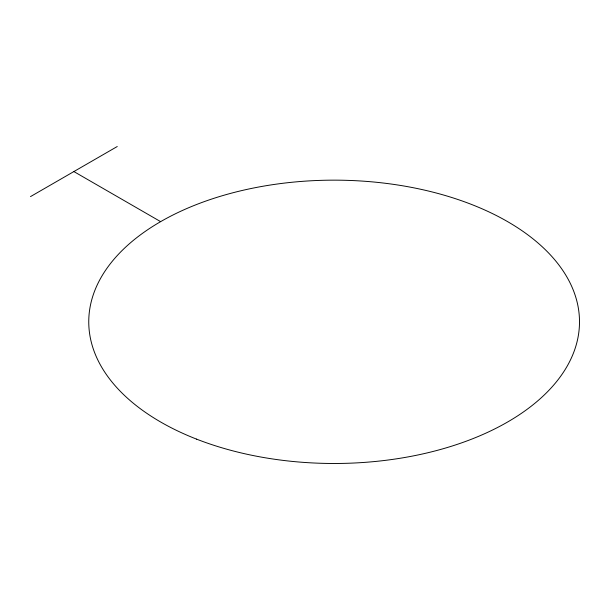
<?xml version="1.0" encoding="UTF-8"?>
<svg xmlns="http://www.w3.org/2000/svg" width="610" height="610" viewBox="0 0 610 610"><rect width="100%" height="100%" fill="white"/><g stroke="black" fill="none" stroke-linecap="round" stroke-linejoin="round"><path stroke-width="0.91" d="M30.5 196.603L117.25 146.522M73.879 171.562L160.628 221.643M196.595 439.139A245.373 141.665 0 0 0 578.875 331.924A245.373 141.665 0 0 0 226.92 194.392A245.373 141.665 0 0 0 196.595 439.139"/></g></svg>
